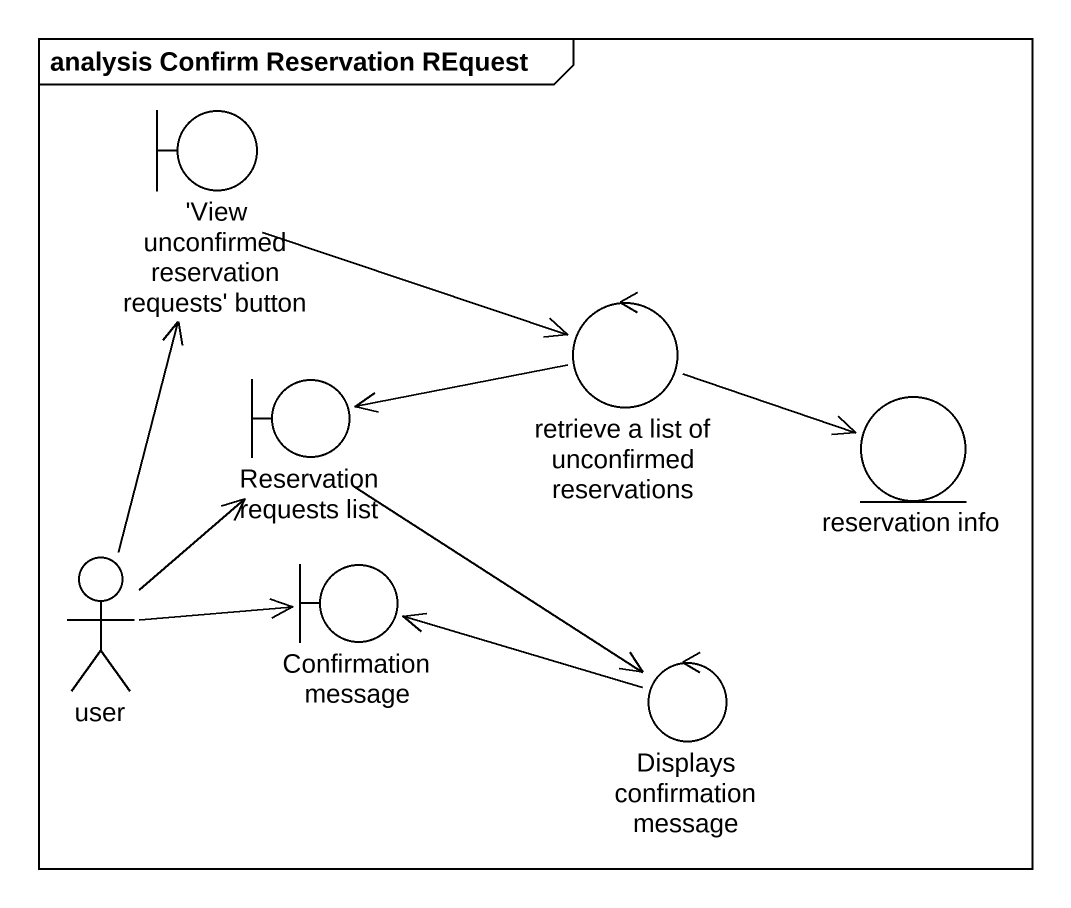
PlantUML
@startuml
mainframe analysis Confirm Reservation REquest
boundary "'View unconfirmed reservation requests' button" as View_unconfirmed
control "retrieve a list of unconfirmed reservations" as retrieve_a_list_of
boundary "Reservation requests list" as Reservation_requests_list
entity "reservation info" as reservation_info
actor user
boundary "Confirmation message" as Confirmation_message
control "Displays confirmation message" as Displays_confirmation
View_unconfirmed -right-> retrieve_a_list_of
retrieve_a_list_of -left-> Reservation_requests_list
retrieve_a_list_of -right-> reservation_info
Reservation_requests_list --> Displays_confirmation
user -up-> View_unconfirmed
user -up-> Reservation_requests_list
user -right-> Confirmation_message
Displays_confirmation -left-> Confirmation_message
@enduml
